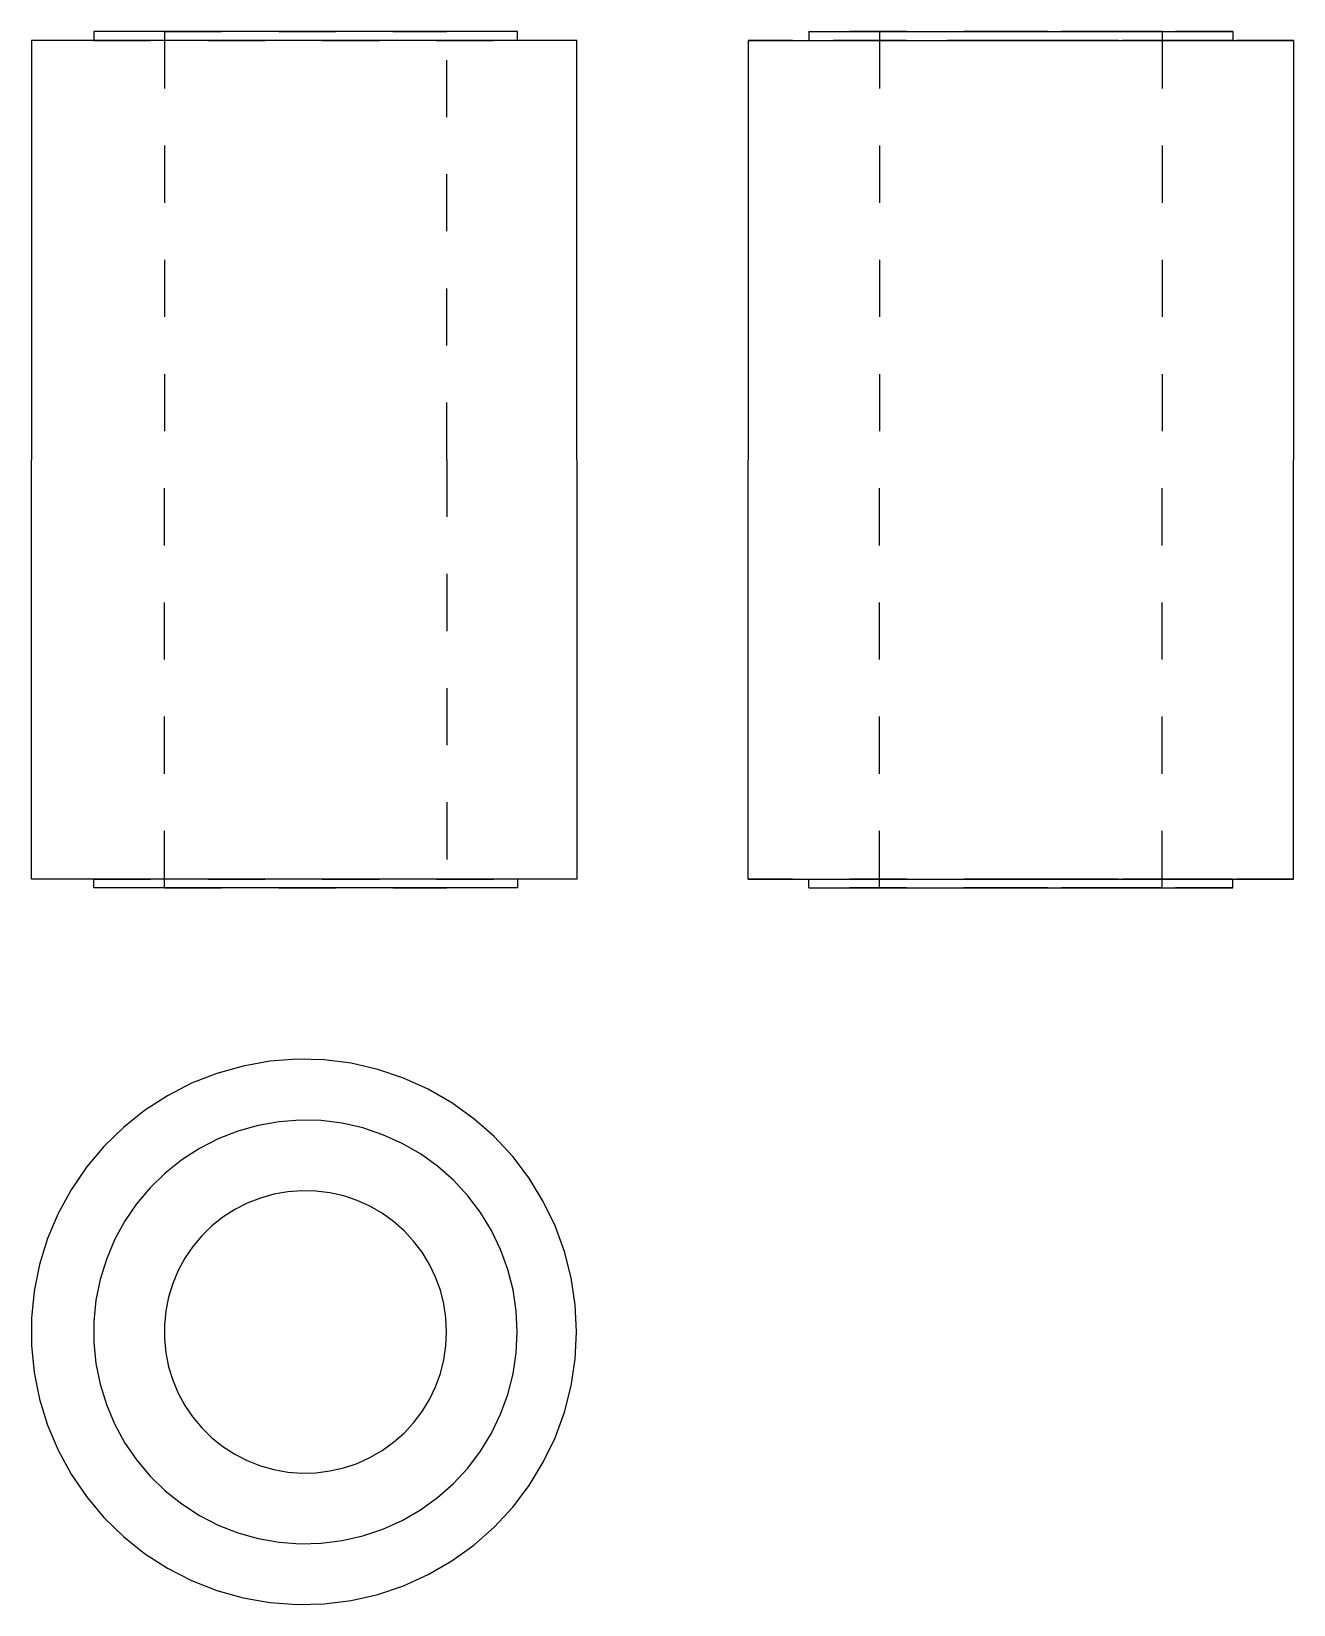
# Model space of a CAD drawing. Extents: x 0 to 2.21, y 0 to 2.75.
import ezdxf

# ---------------------------------------------------------------- set-up
doc = ezdxf.new("R2010")
doc.units = 0
doc.linetypes.add('HIDDEN', pattern=[0.075, 0.050025, -0.024975])
for name, color, linetype in [('FRONT', 7, 'CONTINUOUS'), ('FRONT_HID', 7, 'HIDDEN'), ('LEFT', 7, 'CONTINUOUS'), ('LEFT_HID', 7, 'HIDDEN'), ('TOP', 7, 'CONTINUOUS')]:
    doc.layers.add(name, color=color, linetype=linetype)

msp = doc.modelspace()

# ---------------------------------------------------------------- linework, layer by layer
at = {"layer": 'FRONT'}
for p, q in [((0.85148, 2.754966), (0.109375, 2.754966)), ((0.109375, 2.754966), (0.109375, 2.739341)), ((0.85148, 2.739341), (0.85148, 2.754966)), ((0.955263, 2.739341), (0, 2.739341)), ((0, 2.739341), (0, 2.004966)), ((0.955263, 2.004966), (0.955263, 2.739341)), ((0, 1.270591), (0, 2.004966)), ((0.955263, 2.004966), (0.955263, 1.270591)), ((0.955263, 1.270591), (0, 1.270591)), ((0.109375, 1.254966), (0.109375, 1.270591)), ((0.85148, 1.270591), (0.85148, 1.254966)), ((0.85148, 1.254966), (0.109375, 1.254966))]:
    msp.add_line(p, q, dxfattribs=at)
at = {"layer": 'FRONT_HID', "linetype": 'HIDDEN'}
for p, q in [((0.727796, 2.754966), (0.233059, 2.754966)), ((0.233059, 2.754966), (0.727796, 2.754966)), ((0.233059, 2.754966), (0.233059, 2.004966)), ((0.727796, 2.004966), (0.727796, 2.754966)), ((0.85148, 2.739341), (0.109375, 2.739341)), ((0.109375, 2.739341), (0.85148, 2.739341)), ((0.233059, 1.254966), (0.233059, 2.004966)), ((0.727796, 2.004966), (0.727796, 1.254966)), ((0.85148, 1.270591), (0.109375, 1.270591)), ((0.109375, 1.270591), (0.85148, 1.270591)), ((0.727796, 1.254966), (0.233059, 1.254966)), ((0.233059, 1.254966), (0.727796, 1.254966))]:
    msp.add_line(p, q, dxfattribs=at)
at = {"layer": 'LEFT'}
for p, q in [((1.361842, 2.754966), (2.103947, 2.754966)), ((1.361842, 2.754966), (1.361842, 2.739341)), ((2.103947, 2.754966), (2.103947, 2.739341)), ((1.255263, 2.739341), (2.210526, 2.739341)), ((1.255263, 2.739341), (1.255263, 2.004966)), ((2.210526, 2.739341), (2.210526, 2.004966)), ((1.255263, 1.270591), (1.255263, 2.004966)), ((2.210526, 1.270591), (2.210526, 2.004966)), ((1.255263, 1.270591), (2.210526, 1.270591)), ((1.361842, 1.254966), (1.361842, 1.270591)), ((2.103947, 1.254966), (2.103947, 1.270591)), ((1.361842, 1.254966), (2.103947, 1.254966))]:
    msp.add_line(p, q, dxfattribs=at)
at = {"layer": 'LEFT_HID', "linetype": 'HIDDEN'}
for p, q in [((1.732895, 2.754966), (1.361842, 2.754966)), ((1.732895, 2.754966), (1.485526, 2.754966)), ((1.485526, 2.754966), (1.980263, 2.754966)), ((1.485526, 2.754966), (1.485526, 2.004966)), ((2.103947, 2.754966), (1.732895, 2.754966)), ((1.980263, 2.754966), (1.732895, 2.754966)), ((1.980263, 2.754966), (1.980263, 2.004966)), ((1.732895, 2.739341), (1.255263, 2.739341)), ((2.103947, 2.739341), (1.361842, 2.739341)), ((1.361842, 2.739341), (1.732895, 2.739341)), ((1.732895, 2.739341), (2.103947, 2.739341)), ((2.210526, 2.739341), (1.732895, 2.739341)), ((1.485526, 1.254966), (1.485526, 2.004966)), ((1.980263, 1.254966), (1.980263, 2.004966)), ((1.732895, 1.270591), (1.255263, 1.270591)), ((1.732895, 1.270591), (1.361842, 1.270591)), ((1.361842, 1.270591), (2.103947, 1.270591)), ((2.210526, 1.270591), (1.732895, 1.270591)), ((2.103947, 1.270591), (1.732895, 1.270591)), ((1.732895, 1.254966), (1.361842, 1.254966)), ((1.732895, 1.254966), (1.485526, 1.254966)), ((1.485526, 1.254966), (1.980263, 1.254966)), ((1.980263, 1.254966), (1.732895, 1.254966)), ((2.103947, 1.254966), (1.732895, 1.254966))]:
    msp.add_line(p, q, dxfattribs=at)
at = {"layer": 'TOP'}
for p, q in [((0.370755, 0.943139), (0.324919, 0.930243)), ((0.417647, 0.951408), (0.370755, 0.943139)), ((0.46513, 0.954966), (0.417647, 0.951408)), ((0.512731, 0.953779), (0.46513, 0.954966)), ((0.559978, 0.947858), (0.512731, 0.953779)), ((0.6064, 0.937263), (0.559978, 0.947858)), ((0.651536, 0.922098), (0.6064, 0.937263)), ((0.280594, 0.912847), (0.238222, 0.891124)), ((0.324919, 0.930243), (0.280594, 0.912847)), ((0.694938, 0.902514), (0.651536, 0.922098)), ((0.238222, 0.891124), (0.198223, 0.86529)), ((0.736175, 0.878706), (0.694938, 0.902514)), ((0.198223, 0.86529), (0.160996, 0.835602)), ((0.774836, 0.850911), (0.736175, 0.878706)), ((0.160996, 0.835602), (0.126909, 0.802355)), ((0.361659, 0.829214), (0.327225, 0.8157)), ((0.397267, 0.839233), (0.361659, 0.829214)), ((0.433696, 0.845656), (0.397267, 0.839233)), ((0.470583, 0.84842), (0.433696, 0.845656)), ((0.507563, 0.847498), (0.470583, 0.84842)), ((0.544267, 0.842899), (0.507563, 0.847498)), ((0.58033, 0.834667), (0.544267, 0.842899)), ((0.615395, 0.822886), (0.58033, 0.834667)), ((0.810538, 0.819404), (0.774836, 0.850911)), ((0.126909, 0.802355), (0.096302, 0.765879)), ((0.327225, 0.8157), (0.294308, 0.798824)), ((0.649112, 0.807672), (0.615395, 0.822886)), ((0.681147, 0.789177), (0.649112, 0.807672)), ((0.842925, 0.784499), (0.810538, 0.819404)), ((0.263234, 0.778755), (0.234314, 0.755691)), ((0.294308, 0.798824), (0.263234, 0.778755)), ((0.711181, 0.767584), (0.681147, 0.789177)), ((0.871676, 0.746543), (0.842925, 0.784499)), ((0.096302, 0.765879), (0.069479, 0.726537)), ((0.234314, 0.755691), (0.207833, 0.729863)), ((0.738917, 0.743107), (0.711181, 0.767584)), ((0.896504, 0.705912), (0.871676, 0.746543)), ((0.069479, 0.726537), (0.046707, 0.68472)), ((0.207833, 0.729863), (0.184056, 0.701526)), ((0.424789, 0.71865), (0.40105, 0.71197)), ((0.449075, 0.722932), (0.424789, 0.71865)), ((0.473667, 0.724775), (0.449075, 0.722932)), ((0.49832, 0.72416), (0.473667, 0.724775)), ((0.522789, 0.721093), (0.49832, 0.72416)), ((0.546831, 0.715606), (0.522789, 0.721093)), ((0.764077, 0.715991), (0.738917, 0.743107)), ((0.184056, 0.701526), (0.163218, 0.670963)), ((0.35615, 0.69171), (0.335434, 0.678331)), ((0.378094, 0.702961), (0.35615, 0.69171)), ((0.40105, 0.71197), (0.378094, 0.702961)), ((0.570208, 0.707752), (0.546831, 0.715606)), ((0.592686, 0.697609), (0.570208, 0.707752)), ((0.614043, 0.685279), (0.592686, 0.697609)), ((0.786412, 0.686505), (0.764077, 0.715991)), ((0.917164, 0.663012), (0.896504, 0.705912)), ((0.046707, 0.68472), (0.028211, 0.640843)), ((0.163218, 0.670963), (0.145527, 0.638477)), ((0.316154, 0.662955), (0.2985, 0.645736)), ((0.335434, 0.678331), (0.316154, 0.662955)), ((0.634066, 0.670884), (0.614043, 0.685279)), ((0.652556, 0.654566), (0.634066, 0.670884)), ((0.8057, 0.654941), (0.786412, 0.686505)), ((0.93345, 0.618268), (0.917164, 0.663012)), ((0.028211, 0.640843), (0.014176, 0.595342)), ((0.145527, 0.638477), (0.131158, 0.604391)), ((0.2985, 0.645736), (0.282648, 0.626845)), ((0.669329, 0.636488), (0.652556, 0.654566)), ((0.684219, 0.616831), (0.669329, 0.636488)), ((0.82175, 0.621613), (0.8057, 0.654941)), ((0.268757, 0.60647), (0.256963, 0.584812)), ((0.282648, 0.626845), (0.268757, 0.60647)), ((0.697078, 0.595788), (0.684219, 0.616831)), ((0.834402, 0.586853), (0.82175, 0.621613)), ((0.945199, 0.572124), (0.93345, 0.618268)), ((0.014176, 0.595342), (0.004741, 0.54867)), ((0.131158, 0.604391), (0.120255, 0.569043)), ((0.256963, 0.584812), (0.247384, 0.562088)), ((0.707778, 0.57357), (0.697078, 0.595788)), ((0.843529, 0.551006), (0.834402, 0.586853)), ((0.120255, 0.569043), (0.112926, 0.532786)), ((0.247384, 0.562088), (0.240115, 0.538523)), ((0.716212, 0.550396), (0.707778, 0.57357)), ((0.849043, 0.514428), (0.843529, 0.551006)), ((0.952296, 0.52504), (0.945199, 0.572124)), ((0.004741, 0.54867), (0, 0.501291)), ((0.112926, 0.532786), (0.109243, 0.495979)), ((0.240115, 0.538523), (0.235228, 0.514351)), ((0.722298, 0.526498), (0.716212, 0.550396)), ((0.725973, 0.502113), (0.722298, 0.526498)), ((0.954669, 0.477483), (0.952296, 0.52504)), ((0, 0.501291), (0, 0.453675)), ((0.109243, 0.495979), (0.109243, 0.458988)), ((0.235228, 0.514351), (0.232773, 0.489813)), ((0.727202, 0.477483), (0.725973, 0.502113)), ((0.850887, 0.477483), (0.849043, 0.514428)), ((0.232773, 0.489813), (0.232773, 0.465153)), ((0.725973, 0.452853), (0.727202, 0.477483)), ((0.849043, 0.440538), (0.850887, 0.477483)), ((0.952296, 0.429926), (0.954669, 0.477483)), ((0, 0.453675), (0.004741, 0.406296)), ((0.109243, 0.458988), (0.112926, 0.422181)), ((0.232773, 0.465153), (0.235228, 0.440615)), ((0.722298, 0.428468), (0.725973, 0.452853)), ((0.112926, 0.422181), (0.120255, 0.385923)), ((0.235228, 0.440615), (0.240115, 0.416443)), ((0.240115, 0.416443), (0.247384, 0.392878)), ((0.716212, 0.40457), (0.722298, 0.428468)), ((0.843529, 0.40396), (0.849043, 0.440538)), ((0.945199, 0.382842), (0.952296, 0.429926)), ((0.004741, 0.406296), (0.014176, 0.359624)), ((0.120255, 0.385923), (0.131158, 0.350576)), ((0.247384, 0.392878), (0.256963, 0.370154)), ((0.707778, 0.381397), (0.716212, 0.40457)), ((0.834402, 0.368113), (0.843529, 0.40396)), ((0.014176, 0.359624), (0.028211, 0.314124)), ((0.256963, 0.370154), (0.268757, 0.348497)), ((0.684219, 0.338136), (0.697078, 0.359178)), ((0.697078, 0.359178), (0.707778, 0.381397)), ((0.82175, 0.333353), (0.834402, 0.368113)), ((0.93345, 0.336699), (0.945199, 0.382842)), ((0.131158, 0.350576), (0.145527, 0.316489)), ((0.268757, 0.348497), (0.282648, 0.328121)), ((0.669329, 0.318478), (0.684219, 0.338136)), ((0.8057, 0.300026), (0.82175, 0.333353)), ((0.917164, 0.291954), (0.93345, 0.336699)), ((0.028211, 0.314124), (0.046707, 0.270247)), ((0.145527, 0.316489), (0.163218, 0.284003)), ((0.282648, 0.328121), (0.2985, 0.30923)), ((0.2985, 0.30923), (0.316154, 0.292011)), ((0.652556, 0.3004), (0.669329, 0.318478)), ((0.163218, 0.284003), (0.184056, 0.25344)), ((0.316154, 0.292011), (0.335434, 0.276635)), ((0.335434, 0.276635), (0.35615, 0.263256)), ((0.614043, 0.269687), (0.634066, 0.284083)), ((0.634066, 0.284083), (0.652556, 0.3004)), ((0.786412, 0.268462), (0.8057, 0.300026)), ((0.896504, 0.249054), (0.917164, 0.291954)), ((0.046707, 0.270247), (0.069479, 0.228429)), ((0.184056, 0.25344), (0.207833, 0.225103)), ((0.35615, 0.263256), (0.378094, 0.252005)), ((0.378094, 0.252005), (0.40105, 0.242996)), ((0.570208, 0.247214), (0.592686, 0.257357)), ((0.592686, 0.257357), (0.614043, 0.269687)), ((0.764077, 0.238975), (0.786412, 0.268462)), ((0.871676, 0.208424), (0.896504, 0.249054)), ((0.069479, 0.228429), (0.096302, 0.189087)), ((0.207833, 0.225103), (0.234314, 0.199275)), ((0.40105, 0.242996), (0.424789, 0.236317)), ((0.424789, 0.236317), (0.449075, 0.232034)), ((0.449075, 0.232034), (0.473667, 0.230192)), ((0.473667, 0.230192), (0.49832, 0.230806)), ((0.49832, 0.230806), (0.522789, 0.233873)), ((0.522789, 0.233873), (0.546831, 0.23936)), ((0.546831, 0.23936), (0.570208, 0.247214)), ((0.738917, 0.211859), (0.764077, 0.238975)), ((0.234314, 0.199275), (0.263234, 0.176211)), ((0.711181, 0.187382), (0.738917, 0.211859)), ((0.842925, 0.170467), (0.871676, 0.208424)), ((0.096302, 0.189087), (0.126909, 0.152611)), ((0.263234, 0.176211), (0.294308, 0.156142)), ((0.649112, 0.147294), (0.681147, 0.165789)), ((0.681147, 0.165789), (0.711181, 0.187382)), ((0.810538, 0.135563), (0.842925, 0.170467)), ((0.126909, 0.152611), (0.160996, 0.119364)), ((0.294308, 0.156142), (0.327225, 0.139266)), ((0.327225, 0.139266), (0.361659, 0.125752)), ((0.615395, 0.13208), (0.649112, 0.147294)), ((0.160996, 0.119364), (0.198223, 0.089676)), ((0.361659, 0.125752), (0.397267, 0.115734)), ((0.397267, 0.115734), (0.433696, 0.10931)), ((0.507563, 0.107468), (0.544267, 0.112068)), ((0.544267, 0.112068), (0.58033, 0.120299)), ((0.58033, 0.120299), (0.615395, 0.13208)), ((0.774836, 0.104056), (0.810538, 0.135563)), ((0.198223, 0.089676), (0.238222, 0.063842)), ((0.433696, 0.10931), (0.470583, 0.106546)), ((0.470583, 0.106546), (0.507563, 0.107468)), ((0.736175, 0.07626), (0.774836, 0.104056)), ((0.238222, 0.063842), (0.280594, 0.042119)), ((0.694938, 0.052452), (0.736175, 0.07626)), ((0.280594, 0.042119), (0.324919, 0.024723)), ((0.6064, 0.017703), (0.651536, 0.032868)), ((0.651536, 0.032868), (0.694938, 0.052452)), ((0.324919, 0.024723), (0.370755, 0.011827)), ((0.370755, 0.011827), (0.417647, 0.003558)), ((0.417647, 0.003558), (0.46513, 0)), ((0.46513, 0), (0.512731, 0.001187)), ((0.512731, 0.001187), (0.559978, 0.007108)), ((0.559978, 0.007108), (0.6064, 0.017703))]:
    msp.add_line(p, q, dxfattribs=at)

doc.saveas('drawing.dxf')
